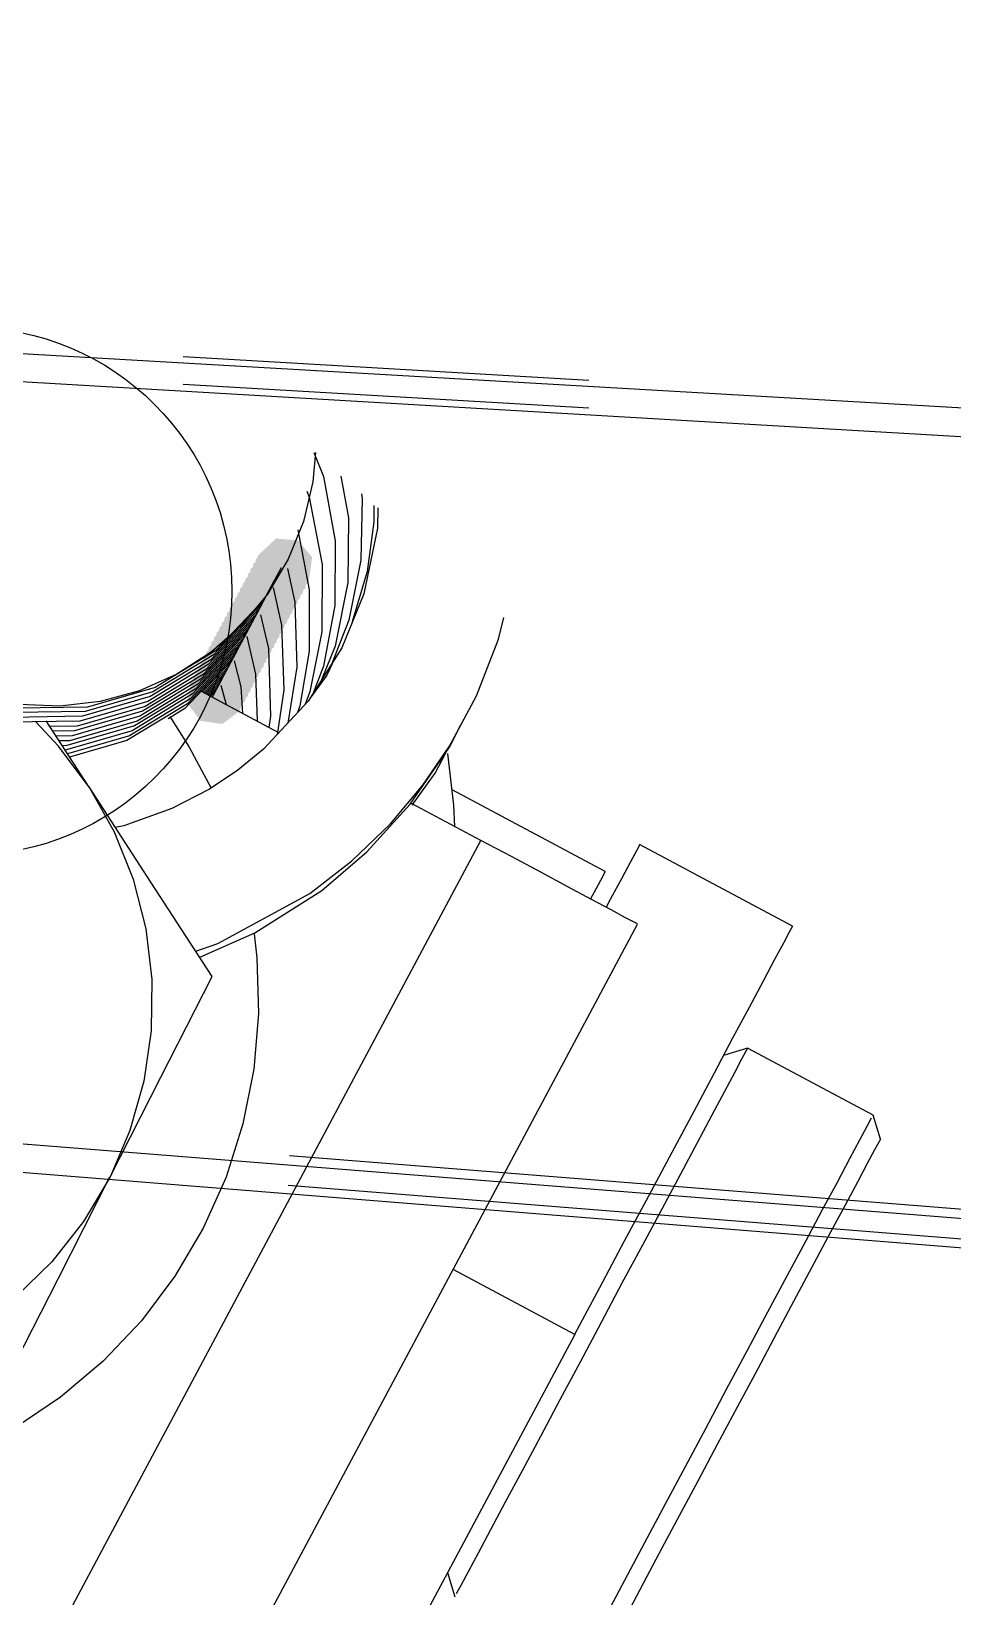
# Model space of a CAD drawing. Extents: x 3 to 592, y 5 to 207.
# Drawn here: x 121.937 to 124.816, y 37.008 to 41.903 of the extents above; entities that cross this region are included whole.
import ezdxf

# ---------------------------------------------------------------- set-up
doc = ezdxf.new("R2010")
doc.units = 0
doc.layers.get('0').update_dxf_attribs({"linetype": 'CONTINUOUS'})

msp = doc.modelspace()

# ---------------------------------------------------------------- hatches: boundary and pattern name
h = msp.add_hatch(color=7)
h.dxf.hatch_style = 2
h.paths.add_polyline_path([(122.792582, 40.160259), (122.737235, 40.119375), (122.66916, 40.129403), (122.628277, 40.18475), (122.638305, 40.252825), (122.69471, 40.295472), (122.762785, 40.285444), (122.803668, 40.230097)])
h = msp.add_hatch(color=7)
h.dxf.hatch_style = 2
h.paths.add_polyline_path([(122.792582, 40.160259), (122.737235, 40.119375), (122.66916, 40.129403), (122.628277, 40.18475), (122.638305, 40.252825), (122.69471, 40.295472), (122.762785, 40.285444), (122.803668, 40.230097)])
h = msp.add_hatch(color=7)
h.dxf.hatch_style = 2
h.paths.add_polyline_path([(122.803489, 40.180443), (122.750784, 40.136205), (122.682218, 40.141992), (122.637981, 40.194696), (122.643767, 40.263262), (122.70141, 40.317025), (122.769976, 40.311238), (122.814214, 40.258534)])
h = msp.add_hatch(color=7)
h.dxf.hatch_style = 2
h.paths.add_polyline_path([(122.803489, 40.180443), (122.750784, 40.136205), (122.682218, 40.141992), (122.637981, 40.194696), (122.643767, 40.263262), (122.70141, 40.317025), (122.769976, 40.311238), (122.814214, 40.258534)])
h = msp.add_hatch(color=7)
h.dxf.hatch_style = 2
h.paths.add_polyline_path([(122.768134, 40.114398), (122.712787, 40.073514), (122.644713, 40.083542), (122.603829, 40.138889), (122.613857, 40.206964), (122.670263, 40.249611), (122.738337, 40.239583), (122.779221, 40.184236)])
h = msp.add_hatch(color=7)
h.dxf.hatch_style = 2
h.paths.add_polyline_path([(122.768134, 40.114398), (122.712787, 40.073514), (122.644713, 40.083542), (122.603829, 40.138889), (122.613857, 40.206964), (122.670263, 40.249611), (122.738337, 40.239583), (122.779221, 40.184236)])
h = msp.add_hatch(color=7)
h.dxf.hatch_style = 2
h.paths.add_polyline_path([(122.776284, 40.129708), (122.720937, 40.088825), (122.652862, 40.098853), (122.611978, 40.1542), (122.622006, 40.222275), (122.678412, 40.264922), (122.746487, 40.254894), (122.78737, 40.199547)])
h = msp.add_hatch(color=7)
h.dxf.hatch_style = 2
h.paths.add_polyline_path([(122.776284, 40.129708), (122.720937, 40.088825), (122.652862, 40.098853), (122.611978, 40.1542), (122.622006, 40.222275), (122.678412, 40.264922), (122.746487, 40.254894), (122.78737, 40.199547)])
h = msp.add_hatch(color=7)
h.dxf.hatch_style = 2
h.paths.add_polyline_path([(122.784433, 40.144983), (122.729086, 40.1041), (122.661011, 40.114128), (122.620128, 40.169475), (122.630156, 40.23755), (122.686561, 40.280197), (122.754636, 40.270169), (122.795519, 40.214822)])
h = msp.add_hatch(color=7)
h.dxf.hatch_style = 2
h.paths.add_polyline_path([(122.784433, 40.144983), (122.729086, 40.1041), (122.661011, 40.114128), (122.620128, 40.169475), (122.630156, 40.23755), (122.686561, 40.280197), (122.754636, 40.270169), (122.795519, 40.214822)])
h = msp.add_hatch(color=7)
h.dxf.hatch_style = 2
h.paths.add_polyline_path([(122.743652, 40.068537), (122.688305, 40.027653), (122.62023, 40.037681), (122.579346, 40.093028), (122.589374, 40.161103), (122.64578, 40.20375), (122.713855, 40.193722), (122.754738, 40.138375)])
h = msp.add_hatch(color=7)
h.dxf.hatch_style = 2
h.paths.add_polyline_path([(122.743652, 40.068537), (122.688305, 40.027653), (122.62023, 40.037681), (122.579346, 40.093028), (122.589374, 40.161103), (122.64578, 40.20375), (122.713855, 40.193722), (122.754738, 40.138375)])
h = msp.add_hatch(color=7)
h.dxf.hatch_style = 2
h.paths.add_polyline_path([(122.751801, 40.083847), (122.696454, 40.042964), (122.628379, 40.052992), (122.587496, 40.108339), (122.597524, 40.176413), (122.653929, 40.219061), (122.722004, 40.209033), (122.762887, 40.153686)])
h = msp.add_hatch(color=7)
h.dxf.hatch_style = 2
h.paths.add_polyline_path([(122.751801, 40.083847), (122.696454, 40.042964), (122.628379, 40.052992), (122.587496, 40.108339), (122.597524, 40.176413), (122.653929, 40.219061), (122.722004, 40.209033), (122.762887, 40.153686)])
h = msp.add_hatch(color=7)
h.dxf.hatch_style = 2
h.paths.add_polyline_path([(122.75995, 40.099122), (122.704603, 40.058239), (122.636528, 40.068267), (122.595645, 40.123614), (122.605673, 40.191689), (122.662078, 40.234336), (122.730153, 40.224308), (122.771036, 40.168961)])
h = msp.add_hatch(color=7)
h.dxf.hatch_style = 2
h.paths.add_polyline_path([(122.75995, 40.099122), (122.704603, 40.058239), (122.636528, 40.068267), (122.595645, 40.123614), (122.605673, 40.191689), (122.662078, 40.234336), (122.730153, 40.224308), (122.771036, 40.168961)])
h = msp.add_hatch(color=7)
h.dxf.hatch_style = 2
h.paths.add_polyline_path([(122.71102, 40.0074), (122.655673, 39.966517), (122.587598, 39.976545), (122.546714, 40.031892), (122.556742, 40.099967), (122.613148, 40.142614), (122.681223, 40.132586), (122.722106, 40.077239)])
h = msp.add_hatch(color=7)
h.dxf.hatch_style = 2
h.paths.add_polyline_path([(122.71102, 40.0074), (122.655673, 39.966517), (122.587598, 39.976545), (122.546714, 40.031892), (122.556742, 40.099967), (122.613148, 40.142614), (122.681223, 40.132586), (122.722106, 40.077239)])
h = msp.add_hatch(color=7)
h.dxf.hatch_style = 2
h.paths.add_polyline_path([(122.719169, 40.022675), (122.663822, 39.981792), (122.595747, 39.99182), (122.554864, 40.047167), (122.564892, 40.115242), (122.621297, 40.157889), (122.689372, 40.147861), (122.730255, 40.092514)])
h = msp.add_hatch(color=7)
h.dxf.hatch_style = 2
h.paths.add_polyline_path([(122.719169, 40.022675), (122.663822, 39.981792), (122.595747, 39.99182), (122.554864, 40.047167), (122.564892, 40.115242), (122.621297, 40.157889), (122.689372, 40.147861), (122.730255, 40.092514)])
h = msp.add_hatch(color=7)
h.dxf.hatch_style = 2
h.paths.add_polyline_path([(122.727353, 40.037951), (122.672006, 39.997067), (122.603932, 40.007095), (122.563048, 40.062442), (122.573076, 40.130517), (122.629481, 40.173164), (122.697556, 40.163136), (122.73844, 40.107789)])
h = msp.add_hatch(color=7)
h.dxf.hatch_style = 2
h.paths.add_polyline_path([(122.727353, 40.037951), (122.672006, 39.997067), (122.603932, 40.007095), (122.563048, 40.062442), (122.573076, 40.130517), (122.629481, 40.173164), (122.697556, 40.163136), (122.73844, 40.107789)])
h = msp.add_hatch(color=7)
h.dxf.hatch_style = 2
h.paths.add_polyline_path([(122.735503, 40.053261), (122.680156, 40.012378), (122.612081, 40.022406), (122.571197, 40.077753), (122.581225, 40.145828), (122.637631, 40.188475), (122.705705, 40.178447), (122.746589, 40.1231)])
h = msp.add_hatch(color=7)
h.dxf.hatch_style = 2
h.paths.add_polyline_path([(122.735503, 40.053261), (122.680156, 40.012378), (122.612081, 40.022406), (122.571197, 40.077753), (122.581225, 40.145828), (122.637631, 40.188475), (122.705705, 40.178447), (122.746589, 40.1231)])
h = msp.add_hatch(color=7)
h.dxf.hatch_style = 2
h.paths.add_polyline_path([(122.686572, 39.961504), (122.631225, 39.92062), (122.56315, 39.930648), (122.522267, 39.985995), (122.532295, 40.05407), (122.5887, 40.096717), (122.656775, 40.086689), (122.697659, 40.031342)])
h = msp.add_hatch(color=7)
h.dxf.hatch_style = 2
h.paths.add_polyline_path([(122.686572, 39.961504), (122.631225, 39.92062), (122.56315, 39.930648), (122.522267, 39.985995), (122.532295, 40.05407), (122.5887, 40.096717), (122.656775, 40.086689), (122.697659, 40.031342)])
h = msp.add_hatch(color=7)
h.dxf.hatch_style = 2
h.paths.add_polyline_path([(122.694721, 39.976814), (122.639374, 39.935931), (122.5713, 39.945959), (122.530416, 40.001306), (122.540444, 40.069381), (122.596849, 40.112028), (122.664924, 40.102), (122.705808, 40.046653)])
h = msp.add_hatch(color=7)
h.dxf.hatch_style = 2
h.paths.add_polyline_path([(122.694721, 39.976814), (122.639374, 39.935931), (122.5713, 39.945959), (122.530416, 40.001306), (122.540444, 40.069381), (122.596849, 40.112028), (122.664924, 40.102), (122.705808, 40.046653)])
h = msp.add_hatch(color=7)
h.dxf.hatch_style = 2
h.paths.add_polyline_path([(122.702871, 39.99209), (122.647524, 39.951206), (122.579449, 39.961234), (122.538565, 40.016581), (122.548593, 40.084656), (122.604999, 40.127303), (122.673073, 40.117275), (122.713957, 40.061928)])
h = msp.add_hatch(color=7)
h.dxf.hatch_style = 2
h.paths.add_polyline_path([(122.702871, 39.99209), (122.647524, 39.951206), (122.579449, 39.961234), (122.538565, 40.016581), (122.548593, 40.084656), (122.604999, 40.127303), (122.673073, 40.117275), (122.713957, 40.061928)])
h = msp.add_hatch(color=7)
h.dxf.hatch_style = 2
h.paths.add_polyline_path([(122.662089, 39.915678), (122.606742, 39.874794), (122.538668, 39.884822), (122.497784, 39.940169), (122.507812, 40.008244), (122.564218, 40.050892), (122.632292, 40.040864), (122.673176, 39.985517)])
h = msp.add_hatch(color=7)
h.dxf.hatch_style = 2
h.paths.add_polyline_path([(122.662089, 39.915678), (122.606742, 39.874794), (122.538668, 39.884822), (122.497784, 39.940169), (122.507812, 40.008244), (122.564218, 40.050892), (122.632292, 40.040864), (122.673176, 39.985517)])
h = msp.add_hatch(color=7)
h.dxf.hatch_style = 2
h.paths.add_polyline_path([(122.670239, 39.930953), (122.614892, 39.89007), (122.546817, 39.900098), (122.505933, 39.955445), (122.515961, 40.02352), (122.572367, 40.066167), (122.640442, 40.056139), (122.681325, 40.000792)])
h = msp.add_hatch(color=7)
h.dxf.hatch_style = 2
h.paths.add_polyline_path([(122.670239, 39.930953), (122.614892, 39.89007), (122.546817, 39.900098), (122.505933, 39.955445), (122.515961, 40.02352), (122.572367, 40.066167), (122.640442, 40.056139), (122.681325, 40.000792)])
h = msp.add_hatch(color=7)
h.dxf.hatch_style = 2
h.paths.add_polyline_path([(122.678388, 39.946228), (122.623041, 39.905345), (122.554966, 39.915373), (122.514083, 39.97072), (122.524111, 40.038795), (122.580516, 40.081442), (122.648591, 40.071414), (122.689474, 40.016067)])
h = msp.add_hatch(color=7)
h.dxf.hatch_style = 2
h.paths.add_polyline_path([(122.678388, 39.946228), (122.623041, 39.905345), (122.554966, 39.915373), (122.514083, 39.97072), (122.524111, 40.038795), (122.580516, 40.081442), (122.648591, 40.071414), (122.689474, 40.016067)])
h = msp.add_hatch(color=7)
h.dxf.hatch_style = 2
h.paths.add_polyline_path([(122.637642, 39.869782), (122.582295, 39.828898), (122.51422, 39.838926), (122.473337, 39.894273), (122.483365, 39.962348), (122.53977, 40.004995), (122.607845, 39.994967), (122.648728, 39.93962)])
h = msp.add_hatch(color=7)
h.dxf.hatch_style = 2
h.paths.add_polyline_path([(122.637642, 39.869782), (122.582295, 39.828898), (122.51422, 39.838926), (122.473337, 39.894273), (122.483365, 39.962348), (122.53977, 40.004995), (122.607845, 39.994967), (122.648728, 39.93962)])
h = msp.add_hatch(color=7)
h.dxf.hatch_style = 2
h.paths.add_polyline_path([(122.645791, 39.885092), (122.590444, 39.844209), (122.522369, 39.854237), (122.481486, 39.909584), (122.491514, 39.977658), (122.547919, 40.020306), (122.615994, 40.010278), (122.656877, 39.954931)])
h = msp.add_hatch(color=7)
h.dxf.hatch_style = 2
h.paths.add_polyline_path([(122.645791, 39.885092), (122.590444, 39.844209), (122.522369, 39.854237), (122.481486, 39.909584), (122.491514, 39.977658), (122.547919, 40.020306), (122.615994, 40.010278), (122.656877, 39.954931)])
h = msp.add_hatch(color=7)
h.dxf.hatch_style = 2
h.paths.add_polyline_path([(122.65394, 39.900367), (122.598593, 39.859484), (122.530518, 39.869512), (122.489635, 39.924859), (122.499663, 39.992934), (122.556068, 40.035581), (122.624143, 40.025553), (122.665027, 39.970206)])
h = msp.add_hatch(color=7)
h.dxf.hatch_style = 2
h.paths.add_polyline_path([(122.65394, 39.900367), (122.598593, 39.859484), (122.530518, 39.869512), (122.489635, 39.924859), (122.499663, 39.992934), (122.556068, 40.035581), (122.624143, 40.025553), (122.665027, 39.970206)])
h = msp.add_hatch(color=7)
h.dxf.hatch_style = 2
h.paths.add_polyline_path([(122.613159, 39.82392), (122.557812, 39.783037), (122.489737, 39.793065), (122.448854, 39.848412), (122.458882, 39.916487), (122.515287, 39.959134), (122.583362, 39.949106), (122.624246, 39.893759)])
h = msp.add_hatch(color=7)
h.dxf.hatch_style = 2
h.paths.add_polyline_path([(122.613159, 39.82392), (122.557812, 39.783037), (122.489737, 39.793065), (122.448854, 39.848412), (122.458882, 39.916487), (122.515287, 39.959134), (122.583362, 39.949106), (122.624246, 39.893759)])
h = msp.add_hatch(color=7)
h.dxf.hatch_style = 2
h.paths.add_polyline_path([(122.621308, 39.839231), (122.565961, 39.798348), (122.497887, 39.808376), (122.457003, 39.863723), (122.467031, 39.931797), (122.523436, 39.974445), (122.591511, 39.964417), (122.632395, 39.90907)])
h = msp.add_hatch(color=7)
h.dxf.hatch_style = 2
h.paths.add_polyline_path([(122.621308, 39.839231), (122.565961, 39.798348), (122.497887, 39.808376), (122.457003, 39.863723), (122.467031, 39.931797), (122.523436, 39.974445), (122.591511, 39.964417), (122.632395, 39.90907)])
h = msp.add_hatch(color=7)
h.dxf.hatch_style = 2
h.paths.add_polyline_path([(122.629458, 39.854506), (122.574111, 39.813623), (122.506036, 39.823651), (122.465152, 39.878998), (122.47518, 39.947073), (122.531586, 39.98972), (122.59966, 39.979692), (122.640544, 39.924345)])
h = msp.add_hatch(color=7)
h.dxf.hatch_style = 2
h.paths.add_polyline_path([(122.629458, 39.854506), (122.574111, 39.813623), (122.506036, 39.823651), (122.465152, 39.878998), (122.47518, 39.947073), (122.531586, 39.98972), (122.59966, 39.979692), (122.640544, 39.924345)])
h = msp.add_hatch(color=7)
h.dxf.hatch_style = 2
h.paths.add_polyline_path([(122.588676, 39.778059), (122.533329, 39.737176), (122.465255, 39.747204), (122.424371, 39.802551), (122.434399, 39.870626), (122.490804, 39.913273), (122.558879, 39.903245), (122.599763, 39.847898)])
h = msp.add_hatch(color=7)
h.dxf.hatch_style = 2
h.paths.add_polyline_path([(122.588676, 39.778059), (122.533329, 39.737176), (122.465255, 39.747204), (122.424371, 39.802551), (122.434399, 39.870626), (122.490804, 39.913273), (122.558879, 39.903245), (122.599763, 39.847898)])
h = msp.add_hatch(color=7)
h.dxf.hatch_style = 2
h.paths.add_polyline_path([(122.596826, 39.793335), (122.541479, 39.752451), (122.473404, 39.762479), (122.43252, 39.817826), (122.442548, 39.885901), (122.498954, 39.928548), (122.567028, 39.91852), (122.607912, 39.863173)])
h = msp.add_hatch(color=7)
h.dxf.hatch_style = 2
h.paths.add_polyline_path([(122.596826, 39.793335), (122.541479, 39.752451), (122.473404, 39.762479), (122.43252, 39.817826), (122.442548, 39.885901), (122.498954, 39.928548), (122.567028, 39.91852), (122.607912, 39.863173)])
h = msp.add_hatch(color=7)
h.dxf.hatch_style = 2
h.paths.add_polyline_path([(122.60501, 39.808645), (122.549663, 39.767762), (122.481588, 39.77779), (122.440705, 39.833137), (122.450733, 39.901212), (122.507138, 39.943859), (122.575213, 39.933831), (122.616096, 39.878484)])
h = msp.add_hatch(color=7)
h.dxf.hatch_style = 2
h.paths.add_polyline_path([(122.60501, 39.808645), (122.549663, 39.767762), (122.481588, 39.77779), (122.440705, 39.833137), (122.450733, 39.901212), (122.507138, 39.943859), (122.575213, 39.933831), (122.616096, 39.878484)])

# ---------------------------------------------------------------- linework, layer by layer
at = {"color": 7}
for points in [[(100.682778, 42.121667), (142.839722, 39.6875)], [(142.839722, 39.581667), (100.682778, 42.051111)], [(122.70994, 40.211975), (122.657376, 40.11355), (122.506034, 39.953389), (122.316593, 39.83803), (122.104573, 39.776647), (121.882676, 39.773119), (121.668893, 39.827447), (121.493562, 39.923402), (121.346807, 40.057105), (121.235682, 40.222205), (121.167243, 40.408119), (121.145723, 40.627194), (121.182765, 40.843447), (121.247676, 40.982794)], [(122.70994, 40.211975), (122.657376, 40.11355), (122.506034, 39.953389), (122.316593, 39.83803), (122.104573, 39.776647), (121.882676, 39.773119), (121.668893, 39.827447), (121.493562, 39.923402), (121.346807, 40.057105), (121.235682, 40.222205), (121.167243, 40.408119), (121.145723, 40.627194), (121.182765, 40.843447), (121.247676, 40.982794)], [(122.693606, 40.181389), (122.641043, 40.082964), (122.489701, 39.922803), (122.300259, 39.807444), (122.08824, 39.746061), (121.866342, 39.742533), (121.652559, 39.796861), (121.477229, 39.892817), (121.330473, 40.026519), (121.219348, 40.191619), (121.150909, 40.377533), (121.12939, 40.596608), (121.166431, 40.812861), (121.231342, 40.952208)], [(122.693606, 40.181389), (122.641043, 40.082964), (122.489701, 39.922803), (122.300259, 39.807444), (122.08824, 39.746061), (121.866342, 39.742533), (121.652559, 39.796861), (121.477229, 39.892817), (121.330473, 40.026519), (121.219348, 40.191619), (121.150909, 40.377533), (121.12939, 40.596608), (121.166431, 40.812861), (121.231342, 40.952208)], [(122.701756, 40.196664), (122.649192, 40.098239), (122.49785, 39.938078), (122.308408, 39.82272), (122.096389, 39.761336), (121.874492, 39.757809), (121.660708, 39.812136), (121.485378, 39.908092), (121.338622, 40.041795), (121.227497, 40.206895), (121.159058, 40.392809), (121.137539, 40.611884), (121.174581, 40.828136), (121.239492, 40.967484)], [(122.701756, 40.196664), (122.649192, 40.098239), (122.49785, 39.938078), (122.308408, 39.82272), (122.096389, 39.761336), (121.874492, 39.757809), (121.660708, 39.812136), (121.485378, 39.908092), (121.338622, 40.041795), (121.227497, 40.206895), (121.159058, 40.392809), (121.137539, 40.611884), (121.174581, 40.828136), (121.239492, 40.967484)], [(122.41076, 40.886308), (123.678629, 40.812767)], [(122.41076, 40.886308), (123.678629, 40.812767)], [(122.41076, 40.886308), (123.678629, 40.812767)], [(122.41076, 40.886308), (123.678629, 40.812767)], [(123.678769, 40.725296), (122.4109, 40.798836)], [(123.678769, 40.725296), (122.4109, 40.798836)], [(123.678769, 40.725296), (122.4109, 40.798836)], [(123.678769, 40.725296), (122.4109, 40.798836)], [(122.825228, 40.586096), (122.816056, 40.494021), (122.787128, 40.370196), (122.739503, 40.252368), (122.674239, 40.143359), (122.593453, 40.04564), (122.498203, 39.961326), (122.391311, 39.892534), (122.274894, 39.840676), (122.152128, 39.807515), (122.025481, 39.793404), (121.897775, 39.798343), (121.772892, 39.823037), (121.652947, 39.866429), (121.540764, 39.927459), (121.439517, 40.005071), (121.350969, 40.097146), (121.277592, 40.201215), (121.221147, 40.315515), (121.182694, 40.436871)], [(122.825228, 40.586096), (122.816056, 40.494021), (122.787128, 40.370196), (122.739503, 40.252368), (122.674239, 40.143359), (122.593453, 40.04564), (122.498203, 39.961326), (122.391311, 39.892534), (122.274894, 39.840676), (122.152128, 39.807515), (122.025481, 39.793404), (121.897775, 39.798343), (121.772892, 39.823037), (121.652947, 39.866429), (121.540764, 39.927459), (121.439517, 40.005071), (121.350969, 40.097146), (121.277592, 40.201215), (121.221147, 40.315515), (121.182694, 40.436871)], [(122.820007, 40.586695), (122.84964, 40.510848), (122.886682, 40.31047), (122.885623, 40.107976), (122.849287, 39.918181), (122.817184, 39.833162)], [(122.820007, 40.586695), (122.84964, 40.510848), (122.886682, 40.31047), (122.885623, 40.107976), (122.849287, 39.918181), (122.817184, 39.833162)], [(122.90425, 40.512682), (122.927886, 40.382155), (122.925769, 40.179308), (122.885906, 39.980694), (122.843572, 39.875213)], [(122.90425, 40.512682), (122.927886, 40.382155), (122.925769, 40.179308), (122.885906, 39.980694), (122.843572, 39.875213)], [(122.79757, 40.465446), (122.805331, 40.446748), (122.845548, 40.23614), (122.844137, 40.025884), (122.807448, 39.837854), (122.792631, 39.798696)], [(122.79757, 40.465446), (122.805331, 40.446748), (122.845548, 40.23614), (122.844137, 40.025884), (122.807448, 39.837854), (122.792631, 39.798696)], [(122.96835, 40.456944), (122.970819, 40.44248), (122.966939, 40.24951), (122.928839, 40.06148), (122.867103, 39.904494)], [(122.96835, 40.456944), (122.970819, 40.44248), (122.966939, 40.24951), (122.928839, 40.06148), (122.867103, 39.904494)], [(122.717066, 40.225345), (122.664502, 40.12692), (122.513161, 39.966759), (122.323719, 39.851401), (122.111699, 39.790017), (121.889802, 39.786489), (121.676019, 39.840817), (121.500688, 39.936773), (121.353933, 40.070476), (121.242808, 40.235576), (121.174722, 40.421489)], [(122.717066, 40.225345), (122.664502, 40.12692), (122.513161, 39.966759), (122.323719, 39.851401), (122.111699, 39.790017), (121.889802, 39.786489), (121.676019, 39.840817), (121.500688, 39.936773), (121.353933, 40.070476), (121.242808, 40.235576), (121.174722, 40.421489)], [(123.019185, 40.412705), (123.018832, 40.349205), (122.975793, 40.144594), (122.906649, 39.974908), (122.801521, 39.808397), (122.662527, 39.658114), (122.582446, 39.59285), (122.493193, 39.533583), (122.376071, 39.473258), (122.225435, 39.41893), (122.198977, 39.413991)], [(123.019185, 40.412705), (123.018832, 40.349205), (122.975793, 40.144594), (122.906649, 39.974908), (122.801521, 39.808397), (122.662527, 39.658114), (122.582446, 39.59285), (122.493193, 39.533583), (122.376071, 39.473258), (122.225435, 39.41893), (122.198977, 39.413991)], [(123.007437, 40.42089), (123.007437, 40.369737), (122.985918, 40.214162), (122.939704, 40.056823)], [(123.007437, 40.42089), (123.007437, 40.369737), (122.985918, 40.214162), (122.939704, 40.056823)], [(122.769877, 40.344161), (122.805155, 40.157188), (122.804802, 39.964572), (122.775521, 39.793474), (122.768113, 39.772308)], [(122.769877, 40.344161), (122.805155, 40.157188), (122.804802, 39.964572), (122.775521, 39.793474), (122.768113, 39.772308)], [(122.737069, 40.223334), (122.760352, 40.117854), (122.766349, 39.915006), (122.738127, 39.739676)], [(122.737069, 40.223334), (122.760352, 40.117854), (122.766349, 39.915006), (122.738127, 39.739676)], [(122.685457, 40.166078), (122.632893, 40.067653), (122.481552, 39.907492), (122.29211, 39.792134), (122.080091, 39.730751), (121.994013, 39.729339)], [(122.685457, 40.166078), (122.632893, 40.067653), (122.481552, 39.907492), (122.29211, 39.792134), (122.080091, 39.730751), (121.994013, 39.729339)], [(122.677308, 40.150803), (122.624744, 40.052378), (122.473402, 39.892217), (122.283961, 39.776859), (122.071941, 39.715475), (122.003503, 39.714417)], [(122.677308, 40.150803), (122.624744, 40.052378), (122.473402, 39.892217), (122.283961, 39.776859), (122.071941, 39.715475), (122.003503, 39.714417)], [(122.692478, 40.163856), (122.718936, 40.046381), (122.725639, 39.843534), (122.704472, 39.703481)], [(122.692478, 40.163856), (122.718936, 40.046381), (122.725639, 39.843534), (122.704472, 39.703481)], [(100.682778, 40.110833), (138.43, 37.112222)], [(122.669159, 40.135528), (122.616595, 40.037103), (122.465253, 39.876942), (122.275812, 39.761583), (122.063792, 39.7002), (122.013345, 39.699494)], [(122.669159, 40.135528), (122.616595, 40.037103), (122.465253, 39.876942), (122.275812, 39.761583), (122.063792, 39.7002), (122.013345, 39.699494)], [(122.660974, 40.120217), (122.608411, 40.021792), (122.457069, 39.861631), (122.267627, 39.746273), (122.055608, 39.684889), (122.023152, 39.684537)], [(122.660974, 40.120217), (122.608411, 40.021792), (122.457069, 39.861631), (122.267627, 39.746273), (122.055608, 39.684889), (122.023152, 39.684537)], [(122.652825, 40.104942), (122.600261, 40.006517), (122.44892, 39.846356), (122.259478, 39.730998), (122.047459, 39.669614), (122.032995, 39.669261)], [(122.652825, 40.104942), (122.600261, 40.006517), (122.44892, 39.846356), (122.259478, 39.730998), (122.047459, 39.669614), (122.032995, 39.669261)], [(122.644676, 40.089667), (122.592112, 39.991242), (122.440771, 39.831081), (122.251329, 39.715722), (122.042132, 39.655044)], [(122.644676, 40.089667), (122.592112, 39.991242), (122.440771, 39.831081), (122.251329, 39.715722), (122.042132, 39.655044)], [(122.636527, 40.074356), (122.583963, 39.975931), (122.432621, 39.81577), (122.24318, 39.700412), (122.049152, 39.64432)], [(122.636527, 40.074356), (122.583963, 39.975931), (122.432621, 39.81577), (122.24318, 39.700412), (122.049152, 39.64432)], [(122.628342, 40.059081), (122.575779, 39.960656), (122.424437, 39.800495), (122.234995, 39.685136), (122.056137, 39.633278)], [(122.628342, 40.059081), (122.575779, 39.960656), (122.424437, 39.800495), (122.234995, 39.685136), (122.056137, 39.633278)], [(122.620193, 40.04377), (122.567629, 39.945345), (122.416288, 39.785184), (122.364077, 39.753434)], [(122.620193, 40.04377), (122.567629, 39.945345), (122.416288, 39.785184), (122.364077, 39.753434)], [(122.450613, 39.026712), (122.519758, 39.051054), (122.806566, 39.206981), (122.938505, 39.308934), (123.058802, 39.424998), (123.160402, 39.546001), (123.243305, 39.667356), (123.327971, 39.825754), (123.396763, 40.002142), (123.413696, 40.069876)], [(122.450613, 39.026712), (122.519758, 39.051054), (122.806566, 39.206981), (122.938505, 39.308934), (123.058802, 39.424998), (123.160402, 39.546001), (123.243305, 39.667356), (123.327971, 39.825754), (123.396763, 40.002142), (123.413696, 40.069876)], [(122.653107, 40.078695), (122.677802, 39.973568), (122.684505, 39.761548), (122.679213, 39.726623)], [(122.653107, 40.078695), (122.677802, 39.973568), (122.684505, 39.761548), (122.679213, 39.726623)], [(138.43, 37.006389), (100.682778, 40.040278)], [(122.612044, 40.028495), (122.55948, 39.93007), (122.471639, 39.837289)], [(122.612044, 40.028495), (122.55948, 39.93007), (122.471639, 39.837289)], [(122.603895, 40.01322), (122.551331, 39.914795), (122.475837, 39.835067)], [(122.603895, 40.01322), (122.551331, 39.914795), (122.475837, 39.835067)], [(122.595746, 39.997909), (122.543182, 39.899484), (122.480035, 39.832809)], [(122.595746, 39.997909), (122.543182, 39.899484), (122.480035, 39.832809)], [(122.610457, 40.010715), (122.637621, 39.892887), (122.642912, 39.745779)], [(122.610457, 40.010715), (122.637621, 39.892887), (122.642912, 39.745779)], [(122.587597, 39.982634), (122.535033, 39.884209), (122.484233, 39.830587)], [(122.587597, 39.982634), (122.535033, 39.884209), (122.484233, 39.830587)], [(122.579412, 39.967359), (122.526848, 39.868934), (122.488396, 39.828364)], [(122.579412, 39.967359), (122.526848, 39.868934), (122.488396, 39.828364)], [(122.571263, 39.952048), (122.518699, 39.853623), (122.492594, 39.826106)], [(122.571263, 39.952048), (122.518699, 39.853623), (122.492594, 39.826106)], [(122.563114, 39.936773), (122.51055, 39.838348), (122.496792, 39.823884)], [(122.563114, 39.936773), (122.51055, 39.838348), (122.496792, 39.823884)], [(122.54678, 39.906187), (122.501272, 39.821168)], [(122.54678, 39.906187), (122.501272, 39.821168)], [(122.554965, 39.921497), (122.502401, 39.823072)], [(122.554965, 39.921497), (122.502401, 39.823072)], [(122.570028, 39.934903), (122.591195, 39.853764), (122.596839, 39.770509)], [(122.570028, 39.934903), (122.591195, 39.853764), (122.596839, 39.770509)], [(122.883613, 39.938642), (122.859976, 39.889959)], [(122.883613, 39.938642), (122.859976, 39.889959)], [(122.522333, 39.860326), (122.501519, 39.821168)], [(122.522333, 39.860326), (122.501519, 39.821168)], [(122.530482, 39.875601), (122.501554, 39.821273)], [(122.530482, 39.875601), (122.501554, 39.821273)], [(122.538631, 39.890912), (122.501589, 39.821414)], [(122.538631, 39.890912), (122.501589, 39.821414)], [(122.529318, 39.858597), (122.545546, 39.797919)], [(122.529318, 39.858597), (122.545546, 39.797919)], [(122.860118, 39.889853), (122.80967, 39.821062)], [(122.860118, 39.889853), (122.80967, 39.821062)], [(122.710363, 39.709831), (122.468005, 39.8393)], [(122.710363, 39.709831), (122.468005, 39.8393)], [(122.509174, 39.835808), (122.501413, 39.821344)], [(122.509174, 39.835808), (122.501413, 39.821344)], [(122.514184, 39.845051), (122.501484, 39.821414)], [(122.514184, 39.845051), (122.501484, 39.821414)], [(122.368945, 39.760772), (122.430328, 39.665169), (122.498767, 39.536053)], [(122.368945, 39.760772), (122.430328, 39.665169), (122.498767, 39.536053)], [(122.116921, 39.540109), (122.020965, 39.668168), (121.949704, 39.745073)], [(122.116921, 39.540109), (122.020965, 39.668168), (121.949704, 39.745073)], [(122.116921, 39.540109), (121.982512, 39.74719)], [(122.116921, 39.540109), (121.982512, 39.74719)], [(123.243446, 39.665028), (123.278724, 39.734173)], [(123.243446, 39.665028), (123.278724, 39.734173)], [(122.462925, 39.007768), (122.635081, 39.083968), (122.844278, 39.216259), (122.985389, 39.337262), (123.120856, 39.486487), (123.243622, 39.664993)], [(122.462925, 39.007768), (122.635081, 39.083968), (122.844278, 39.216259), (122.985389, 39.337262), (123.120856, 39.486487), (123.243622, 39.664993)], [(123.126712, 39.483277), (123.199031, 39.583466), (123.232898, 39.649435)], [(123.126712, 39.483277), (123.199031, 39.583466), (123.232898, 39.649435)], [(123.23766, 39.645378), (123.255652, 39.483806), (123.25918, 39.417131)], [(123.23766, 39.645378), (123.255652, 39.483806), (123.25918, 39.417131)], [(122.501801, 38.947937), (122.310243, 39.242859), (122.116921, 39.540251)], [(122.501801, 38.947937), (122.310243, 39.242859), (122.116921, 39.540251)], [(122.116921, 39.540109), (122.195237, 39.400409), (122.254504, 39.25189), (122.294015, 39.097021), (122.312712, 38.937918), (122.310596, 38.778109), (122.288018, 38.619712), (122.244626, 38.465548), (122.181479, 38.31844)], [(122.116921, 39.540109), (122.195237, 39.400409), (122.254504, 39.25189), (122.294015, 39.097021), (122.312712, 38.937918), (122.310596, 38.778109), (122.288018, 38.619712), (122.244626, 38.465548), (122.181479, 38.31844)], [(123.730209, 39.275949), (123.251842, 39.531008)], [(123.730209, 39.275949), (123.251842, 39.531008)], [(123.341306, 39.37321), (123.122937, 39.489627)], [(123.341306, 39.37321), (123.122937, 39.489627)], [(121.510848, 35.942058), (123.341412, 39.373175)], [(121.510848, 35.942058), (123.341412, 39.373175)], [(123.831491, 39.111731), (123.794097, 39.131487), (123.748941, 39.155829), (123.687911, 39.188284), (123.613474, 39.227795), (123.528808, 39.273304), (123.437086, 39.32234), (123.341483, 39.37314)], [(123.831491, 39.111731), (123.794097, 39.131487), (123.748941, 39.155829), (123.687911, 39.188284), (123.613474, 39.227795), (123.528808, 39.273304), (123.437086, 39.32234), (123.341483, 39.37314)], [(123.838017, 39.360052), (123.827787, 39.341002), (123.809443, 39.306429), (123.781926, 39.255277), (123.746295, 39.187896), (123.733595, 39.163907)], [(123.838017, 39.360052), (123.827787, 39.341002), (123.809443, 39.306429), (123.781926, 39.255277), (123.746295, 39.187896), (123.733595, 39.163907)], [(124.315926, 39.105064), (123.837912, 39.360122)], [(124.315926, 39.105064), (123.837912, 39.360122)], [(123.730209, 39.275949), (123.715392, 39.24808), (123.694578, 39.208922), (123.684347, 39.190224)], [(123.730209, 39.275949), (123.715392, 39.24808), (123.694578, 39.208922), (123.684347, 39.190224)], [(122.632858, 39.081463), (122.641325, 39.005616), (122.646264, 38.831344), (122.6318, 38.657424), (122.597933, 38.486327), (122.545016, 38.320169), (122.473755, 38.160713), (122.385561, 38.01043), (122.280786, 37.871082), (122.160841, 37.744082), (122.027844, 37.631546), (121.882852, 37.534532)], [(122.632858, 39.081463), (122.641325, 39.005616), (122.646264, 38.831344), (122.6318, 38.657424), (122.597933, 38.486327), (122.545016, 38.320169), (122.473755, 38.160713), (122.385561, 38.01043), (122.280786, 37.871082), (122.160841, 37.744082), (122.027844, 37.631546), (121.882852, 37.534532)], [(122.001033, 35.680579), (123.831597, 39.111696)], [(122.001033, 35.680579), (123.831597, 39.111696)], [(124.315926, 39.105064), (124.305695, 39.086014), (124.287351, 39.051442), (124.259834, 39.000289), (124.224203, 38.932908), (124.180106, 38.850358), (124.128601, 38.754403), (124.070745, 38.645394), (124.006892, 38.525803), (123.938101, 38.397039), (123.865428, 38.260867), (123.789934, 38.119403), (123.712676, 37.974411), (123.634712, 37.828361)], [(124.315926, 39.105064), (124.305695, 39.086014), (124.287351, 39.051442), (124.259834, 39.000289), (124.224203, 38.932908), (124.180106, 38.850358), (124.128601, 38.754403), (124.070745, 38.645394), (124.006892, 38.525803), (123.938101, 38.397039), (123.865428, 38.260867), (123.789934, 38.119403), (123.712676, 37.974411), (123.634712, 37.828361)], [(122.181408, 38.318546), (122.341569, 38.633224), (122.501731, 38.947901)], [(122.181408, 38.318546), (122.341569, 38.633224), (122.501731, 38.947901)], [(124.175414, 38.723605), (124.156717, 38.689033), (124.134139, 38.645994), (124.102742, 38.587433), (124.063584, 38.514055), (124.01737, 38.427625), (123.965159, 38.329552), (123.908009, 38.222308), (123.846625, 38.107655), (123.782772, 37.988064), (123.717861, 37.86565), (123.652597, 37.743589), (123.588745, 37.623997), (123.527714, 37.509344), (123.470211, 37.4021), (123.418, 37.304028), (123.371786, 37.217597), (123.332981, 37.144219), (123.301584, 37.085658), (123.278653, 37.042619), (123.264895, 37.016866)], [(124.175414, 38.723605), (124.156717, 38.689033), (124.134139, 38.645994), (124.102742, 38.587433), (124.063584, 38.514055), (124.01737, 38.427625), (123.965159, 38.329552), (123.908009, 38.222308), (123.846625, 38.107655), (123.782772, 37.988064), (123.717861, 37.86565), (123.652597, 37.743589), (123.588745, 37.623997), (123.527714, 37.509344), (123.470211, 37.4021), (123.418, 37.304028), (123.371786, 37.217597), (123.332981, 37.144219), (123.301584, 37.085658), (123.278653, 37.042619), (123.264895, 37.016866)], [(124.175414, 38.723605), (124.100272, 38.700675)], [(124.175414, 38.723605), (124.100272, 38.700675)], [(124.567527, 38.514408), (124.175238, 38.723605)], [(124.567527, 38.514408), (124.175238, 38.723605)], [(123.65228, 36.79885), (123.670977, 36.833422), (123.693555, 36.876461), (123.724952, 36.935022), (123.764111, 37.0084), (123.810324, 37.09483), (123.862536, 37.192903), (123.919686, 37.300147), (123.981069, 37.4148), (124.044922, 37.534391), (124.109833, 37.656805), (124.175097, 37.778866), (124.238949, 37.898458), (124.29998, 38.013111), (124.35713, 38.120355), (124.409694, 38.218427), (124.455908, 38.304858), (124.494713, 38.378236), (124.526111, 38.436797), (124.549041, 38.479836), (124.562799, 38.505589)], [(123.65228, 36.79885), (123.670977, 36.833422), (123.693555, 36.876461), (123.724952, 36.935022), (123.764111, 37.0084), (123.810324, 37.09483), (123.862536, 37.192903), (123.919686, 37.300147), (123.981069, 37.4148), (124.044922, 37.534391), (124.109833, 37.656805), (124.175097, 37.778866), (124.238949, 37.898458), (124.29998, 38.013111), (124.35713, 38.120355), (124.409694, 38.218427), (124.455908, 38.304858), (124.494713, 38.378236), (124.526111, 38.436797), (124.549041, 38.479836), (124.562799, 38.505589)], [(124.590387, 38.439266), (124.567456, 38.514408)], [(124.590387, 38.439266), (124.567456, 38.514408)], [(124.590387, 38.439266), (124.572042, 38.405047), (124.549464, 38.362714), (124.518773, 38.304858), (124.48032, 38.232891), (124.434812, 38.147872), (124.383659, 38.051916), (124.327567, 37.946789), (124.267948, 37.834958), (124.206212, 37.718894), (124.143064, 37.601066), (124.080623, 37.483591), (124.019592, 37.369291), (123.961737, 37.260636), (123.907762, 37.159741), (123.859431, 37.069077), (123.817451, 36.990408), (123.782526, 36.925144), (123.756067, 36.87505), (123.737723, 36.841183), (123.728551, 36.823897)], [(124.590387, 38.439266), (124.572042, 38.405047), (124.549464, 38.362714), (124.518773, 38.304858), (124.48032, 38.232891), (124.434812, 38.147872), (124.383659, 38.051916), (124.327567, 37.946789), (124.267948, 37.834958), (124.206212, 37.718894), (124.143064, 37.601066), (124.080623, 37.483591), (124.019592, 37.369291), (123.961737, 37.260636), (123.907762, 37.159741), (123.859431, 37.069077), (123.817451, 36.990408), (123.782526, 36.925144), (123.756067, 36.87505), (123.737723, 36.841183), (123.728551, 36.823897)], [(122.743945, 38.387594), (129.073893, 37.883348)], [(122.743945, 38.387594), (129.073893, 37.883348)], [(122.743945, 38.387594), (129.073893, 37.883348)], [(122.743945, 38.387594), (129.073893, 37.883348)], [(122.181408, 38.318546), (122.099564, 38.180962), (122.000786, 38.055374), (121.886133, 37.943543), (121.757722, 37.84794), (121.618375, 37.769624), (121.469856, 37.710357), (121.314633, 37.670846), (121.155883, 37.651796)], [(122.181408, 38.318546), (122.099564, 38.180962), (122.000786, 38.055374), (121.886133, 37.943543), (121.757722, 37.84794), (121.618375, 37.769624), (121.469856, 37.710357), (121.314633, 37.670846), (121.155883, 37.651796)], [(121.861016, 37.689155), (122.020471, 38.002422), (122.181338, 38.318511)], [(121.861016, 37.689155), (122.020471, 38.002422), (122.181338, 38.318511)], [(129.06893, 37.789182), (122.738984, 38.293446)], [(129.06893, 37.789182), (122.738984, 38.293446)], [(129.06893, 37.789182), (122.738984, 38.293446)], [(129.06893, 37.789182), (122.738984, 38.293446)], [(123.634888, 37.828502), (123.254946, 38.030997)], [(123.634888, 37.828502), (123.254946, 38.030997)], [(123.634888, 37.828502), (123.060213, 36.751472)], [(123.634888, 37.828502), (123.060213, 36.751472)], [(123.237307, 37.083224), (123.260238, 37.008082)], [(123.237307, 37.083224), (123.260238, 37.008082)]]:
    msp.add_lwpolyline(points, dxfattribs=at)
msp.add_circle((121.737684, 40.152673), 0.825853, dxfattribs=at)
msp.add_circle((121.737684, 40.152673), 0.825853, dxfattribs=at)

doc.saveas('drawing.dxf')
